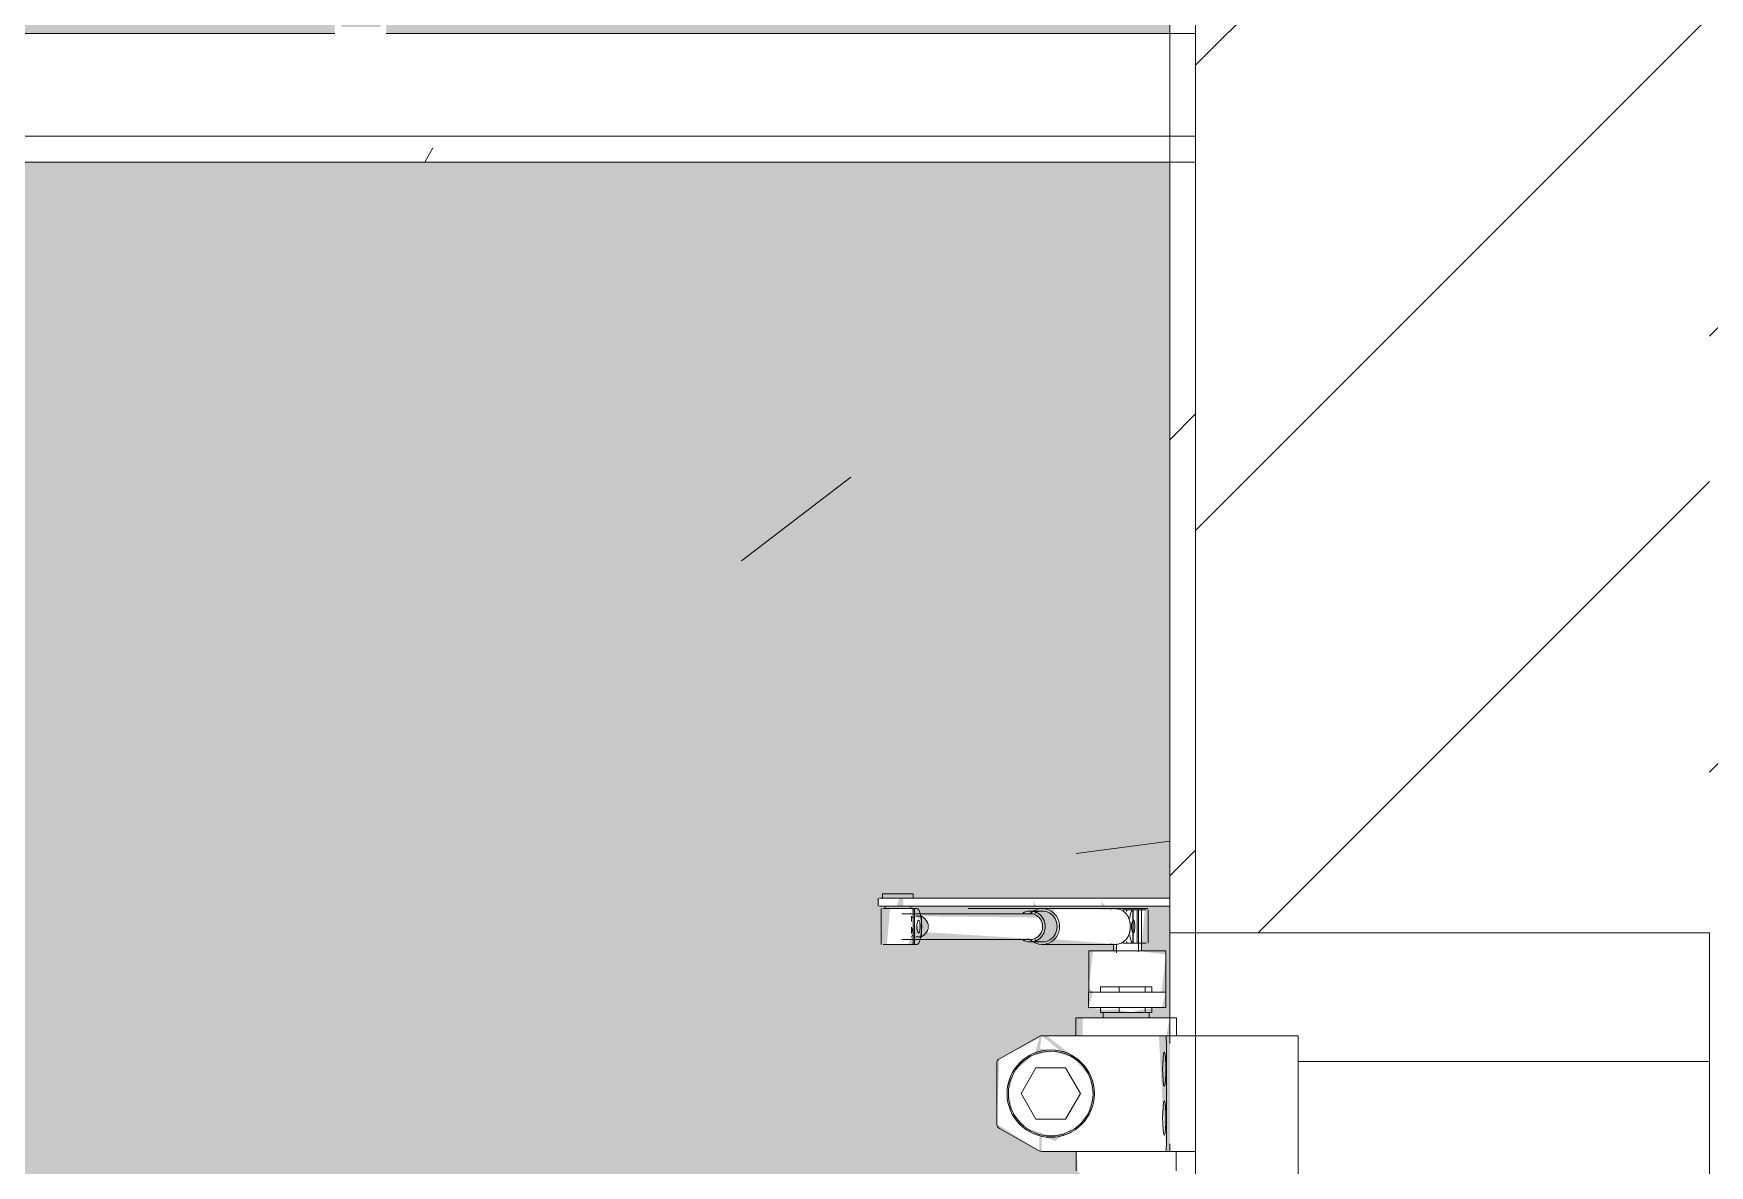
# Model space of a CAD drawing. Header units: millimetres. Extents: x 26124 to 258712, y -8723 to 35400.
# Drawn here: x 176835 to 177487, y 21310 to 21750 of the extents above; entities that cross this region are included whole.
import ezdxf

# ---------------------------------------------------------------- set-up
doc = ezdxf.new("R2010")
doc.units = ezdxf.units.MM
for name, color, linetype, lineweight in [('A-CLNG', 13, 'Continuous', 9), ('A-CLNG-3', 13, 'Continuous', 18), ('A-CLNG-PATT-3', 13, 'Continuous', 9), ('A-DOOR', 31, 'Continuous', 9), ('A-DOOR-FRAM', 31, 'Continuous', 9), ('A-WALL', 113, 'Continuous', 9), ('A-WALL-1', 113, 'Continuous', 18), ('A-WALL-PATT-4', 111, 'Continuous', 9), ('I-WALL', 2, 'Continuous', 9), ('I-WALL-3', 2, 'Continuous', 18)]:
    doc.layers.add(name, color=color, linetype=linetype, lineweight=lineweight)
pattern_1 = [(45, (201715.2, 14125), (-84.8528, 84.8528), [])]

# ---------------------------------------------------------------- blocks, each defined once
blk = doc.blocks.new('FD_07 - FD_07-1700x2200-CỬA ĐI 2 CÁNH-V100-TKCS_MẶT CẮT 4')
at = {"layer": 'A-DOOR'}
for p, q in [((56329.08, 7813.49), (56329.08, 7810.49)), ((56329.55, 7813.49), (56329.55, 7813.49)), ((56329.55, 7813.49), (56337.24, 7813.49)), ((56330.73, 7815.28), (56330.73, 7813.49)), ((56342.73, 7815.28), (56330.73, 7815.28)), ((56330.73, 7815.28), (56342.73, 7815.28)), ((56336.73, 7813.49), (56339.23, 7813.49)), ((56339.23, 7813.49), (56336.73, 7813.49)), ((56338.28, 7813.49), (56336.73, 7813.49)), ((56336.73, 7813.49), (56338.28, 7813.49)), ((56338.85, 7813.49), (56337.24, 7813.49)), ((56337.24, 7813.49), (56338.85, 7813.49)), ((56338.85, 7813.49), (56389.47, 7813.49)), ((56342.73, 7813.49), (56342.73, 7815.28)), ((56389.47, 7813.49), (56390.47, 7813.49)), ((56390.47, 7813.49), (56416.03, 7813.49)), ((56416.03, 7813.49), (56417.23, 7813.49)), ((56416.56, 7813.49), (56417.1, 7813.49)), ((56417.1, 7813.49), (56416.56, 7813.49)), ((56417.23, 7813.49), (56442.7, 7813.49)), ((56329.55, 7810.49), (56329.55, 7810.49)), ((56329.55, 7810.49), (56337.24, 7810.49)), ((56330.23, 7809.49), (56330.23, 7795.49)), ((56330.86, 7809.49), (56335.05, 7809.49)), ((56331.73, 7810.49), (56331.73, 7809.49)), ((56335.05, 7809.49), (56343.23, 7809.49)), ((56336.73, 7810.49), (56339.23, 7810.49)), ((56339.23, 7810.49), (56336.73, 7810.49)), ((56339.23, 7810.49), (56336.73, 7810.49)), ((56336.73, 7810.49), (56339.23, 7810.49)), ((56338.85, 7810.49), (56337.24, 7810.49)), ((56337.24, 7810.49), (56338.85, 7810.49)), ((56388.25, 7807.5), (56338.23, 7807.5)), ((56338.85, 7810.49), (56389.47, 7810.49)), ((56341.73, 7809.49), (56341.73, 7810.49)), ((56343.23, 7809.49), (56342.67, 7809.49)), ((56342.67, 7809.49), (56344.18, 7809.49)), ((56342.67, 7809.49), (56342.67, 7795.49)), ((56343.23, 7795.49), (56343.23, 7809.49)), ((56366.06, 7809.49), (56364.06, 7809.49)), ((56364.06, 7809.49), (56366.06, 7809.49)), ((56432.06, 7809.49), (56366.06, 7809.49)), ((56392.91, 7808.5), (56388.25, 7808.5)), ((56389.47, 7810.49), (56390.47, 7810.49)), ((56390.47, 7810.49), (56416.03, 7810.49)), ((56416.03, 7810.49), (56417.23, 7810.49)), ((56416.56, 7810.49), (56417.1, 7810.49)), ((56417.1, 7810.49), (56416.56, 7810.49)), ((56417.23, 7810.49), (56442.67, 7810.49)), ((56424.27, 7809), (56428.25, 7809)), ((56426.05, 7809), (56427.98, 7809)), ((56427.98, 7809), (56429.89, 7809)), ((56429.53, 7809), (56428.2, 7809)), ((56428.2, 7796), (56428.2, 7809)), ((56428.25, 7809), (56429.42, 7809)), ((56428.25, 7796), (56428.25, 7809)), ((56429.98, 7809), (56429.26, 7809)), ((56429.89, 7809), (56433.35, 7809)), ((56429.89, 7796), (56429.89, 7809)), ((56430.38, 7792.66), (56430.38, 7809)), ((56431.58, 7793), (56431.58, 7809)), ((56432.06, 7809.49), (56434.06, 7809.49)), ((56434.06, 7809.49), (56432.06, 7809.49)), ((56434.08, 7796), (56434.08, 7809)), ((56342.02, 7804.49), (56342.02, 7806.48)), ((56342.02, 7799.77), (56342.02, 7802.22)), ((56343.73, 7806.48), (56344.05, 7806.48)), ((56344.05, 7806.48), (56345.9, 7806.48)), ((56345.9, 7806.48), (56345.9, 7798.52)), ((56335.05, 7795.49), (56331.01, 7795.49)), ((56342.67, 7795.49), (56335.05, 7795.49)), ((56338.23, 7797.5), (56388.25, 7797.5)), ((56344.18, 7795.49), (56342.67, 7795.49)), ((56344.05, 7798.52), (56343.73, 7798.52)), ((56345.9, 7798.52), (56344.05, 7798.52)), ((56388.25, 7796.5), (56392.91, 7796.5)), ((56392.91, 7795.5), (56420.99, 7795.5)), ((56420.58, 7795.73), (56420.58, 7793)), ((56421.78, 7795.72), (56421.78, 7792.29)), ((56428.25, 7796), (56424.27, 7796)), ((56427.98, 7796), (56426.05, 7796)), ((56429.89, 7796), (56427.98, 7796)), ((56428.2, 7796), (56429.53, 7796)), ((56433.35, 7796), (56429.89, 7796)), ((56441, 7793), (56411, 7793)), ((56411, 7779.56), (56411, 7787.88)), ((56421.02, 7793), (56415.28, 7793)), ((56424.66, 7793), (56420.58, 7793)), ((56420.58, 7793), (56420.77, 7793)), ((56421.32, 7793), (56422.2, 7793)), ((56422.19, 7793), (56421.74, 7793)), ((56421.74, 7793), (56424.92, 7793)), ((56431.58, 7793), (56424.66, 7793)), ((56424.92, 7793), (56430.43, 7793)), ((56430.43, 7793), (56429.98, 7793)), ((56436.89, 7793), (56431.16, 7793)), ((56431.4, 7793), (56431.58, 7793)), ((56441, 7787.88), (56441, 7779.56)), ((56410.98, 7771), (56410.98, 7777)), ((56410.98, 7777), (56425.98, 7777)), ((56415.53, 7779), (56422.87, 7779)), ((56415.53, 7777), (56415.53, 7779)), ((56422.87, 7779), (56432.91, 7779)), ((56422.87, 7777), (56422.87, 7779)), ((56425.98, 7777), (56440.98, 7777)), ((56432.91, 7779), (56435.6, 7779)), ((56432.91, 7777), (56432.91, 7779)), ((56435.6, 7777), (56435.6, 7779)), ((56440.98, 7777), (56440.98, 7771)), ((56425.98, 7771), (56410.98, 7771)), ((56415.53, 7769), (56415.53, 7771)), ((56419.2, 7769), (56415.53, 7769)), ((56416.56, 7769), (56416.56, 7767)), ((56417.77, 7769), (56416.56, 7769)), ((56416.56, 7769), (56416.87, 7769)), ((56416.87, 7769), (56417.77, 7769)), ((56423.23, 7769), (56419.2, 7769)), ((56419.2, 7769), (56423.24, 7769)), ((56422.87, 7769), (56419.2, 7769)), ((56422.87, 7769), (56422.87, 7771)), ((56427.89, 7769), (56422.87, 7769)), ((56427.89, 7769), (56423.23, 7769)), ((56423.24, 7769), (56427.9, 7769)), ((56440.98, 7771), (56425.98, 7771)), ((56434.26, 7769), (56427.89, 7769)), ((56432.91, 7769), (56427.89, 7769)), ((56427.9, 7769), (56431.93, 7769)), ((56431.93, 7769), (56434.56, 7769)), ((56432.91, 7769), (56432.91, 7771)), ((56434.26, 7769), (56432.91, 7769)), ((56434.56, 7769), (56434.26, 7769)), ((56435.6, 7769), (56434.26, 7769)), ((56434.56, 7767), (56434.56, 7769)), ((56435.6, 7769), (56435.6, 7771)), ((56406.02, 7767), (56406.02, 7760)), ((56408.63, 7767), (56406.02, 7767)), ((56406.02, 7767), (56420.5, 7767)), ((56420.5, 7767), (56445.11, 7767)), ((56445.11, 7767), (56442.5, 7767)), ((56445.11, 7760), (56445.11, 7767)), ((56376.25, 7751.07), (56391.77, 7759.75)), ((56392.74, 7760), (56436.9, 7760)), ((56436.9, 7760), (56439.89, 7760)), ((56445.11, 7760), (56439.38, 7760)), ((56439.89, 7760), (56440.96, 7760)), ((56452.56, 7760), (56440.96, 7760)), ((56441.22, 7757), (56441.22, 7718)), ((56442.5, 7760), (56445.11, 7760)), ((56452.56, 7760), (56452.56, 7560)), ((56492.56, 7760), (56452.56, 7760)), ((56492.56, 7560), (56492.56, 7760)), ((56375.22, 7725.67), (56375.22, 7749.33)), ((56384.68, 7737.5), (56390.45, 7747.5)), ((56390.45, 7747.5), (56402, 7747.5)), ((56402, 7747.5), (56407.77, 7737.5)), ((56390.45, 7727.5), (56384.68, 7737.5)), ((56407.77, 7737.5), (56402, 7727.5)), ((56391.77, 7715.25), (56376.25, 7723.93)), ((56402, 7727.5), (56390.45, 7727.5)), ((56436.9, 7715), (56392.74, 7715)), ((56406.06, 7715), (56406.06, 7707.41)), ((56439.89, 7715), (56436.9, 7715)), ((56439.35, 7715), (56445.06, 7715)), ((56440.96, 7715), (56439.89, 7715)), ((56440.96, 7715), (56452.56, 7715)), ((56445.06, 7715), (56444.4, 7715)), ((56445.06, 7707.41), (56445.06, 7715))]:
    blk.add_line(p, q, dxfattribs=at)
at = {"layer": 'A-DOOR', "flags": 128}
for points in [[(56345.9, 7806.48), (56346.67, 7805.97), (56347.32, 7805.38), (56347.84, 7804.72), (56348.23, 7804.01), (56348.46, 7803.26), (56348.54, 7802.5)], [(56348.54, 7802.5), (56348.46, 7801.74), (56348.23, 7800.99), (56347.84, 7800.28), (56347.32, 7799.62), (56346.67, 7799.03), (56345.9, 7798.52)], [(56441.22, 7757), (56441.22, 7757.67), (56441.2, 7758.3), (56441.17, 7758.87), (56441.12, 7759.35), (56441.07, 7759.7), (56441.02, 7759.92), (56440.96, 7760)], [(56441.02, 7759.92), (56441.07, 7759.7), (56441.12, 7759.35), (56441.17, 7758.87), (56441.2, 7758.3), (56441.22, 7757.67), (56441.22, 7757)], [(56440.96, 7715), (56441.02, 7715.08), (56441.07, 7715.3), (56441.12, 7715.65), (56441.17, 7716.13), (56441.2, 7716.7), (56441.22, 7717.33), (56441.22, 7718)], [(56441.22, 7718), (56441.22, 7717.33), (56441.2, 7716.7), (56441.17, 7716.13), (56441.12, 7715.65), (56441.07, 7715.3), (56441.02, 7715.08)]]:
    blk.add_lwpolyline(points, dxfattribs=at)
at = {"layer": 'A-DOOR'}
for centre, radius, start, end in [((56392.74, 7758), 2, 90, 119.19749), ((56377.22, 7749.33), 2, 119.19749, 180), ((56396.22, 7737.5), 17, 0, 180), ((56396.22, 7737.5), 16.5, 0, 180), ((56396.22, 7737.5), 17, 60, 75), ((56396.22, 7737.5), 17, 180, 0), ((56396.22, 7737.5), 16.5, 180, 0), ((56377.22, 7725.67), 2, 180, 240.80251), ((56396.22, 7737.5), 17, 285, 300), ((56392.74, 7717), 2, 240.80251, 270)]:
    blk.add_arc(centre, radius, start, end, dxfattribs=at)
for centre, major_axis, ratio, start_param, end_param in [((56342.23, 7802.49), (0, 7), 0.259156, 6.021386, 6.283185), ((56344.18, 7802.49), (0, 7), 0.259156, 4.712389, 6.283185), ((56388.25, 7802.5), (0, 6), 0.965835, 4.712389, 6.806784), ((56388.25, 7802.5), (0, 5), 0.965835, 4.712389, 6.544985), ((56392.91, 7802.5), (0, 7), 0.965835, 4.712389, 7.068583), ((56392.91, 7802.5), (0, 6), 0.965835, 4.712389, 6.806784), ((56420.99, 7802.5), (0, 7), 0.965835, 5.776005, 6.536775), ((56426.56, 7802.5), (0, 6.79), 0.259156, 0.291061, 0.547008), ((56428.49, 7802.5), (0, 6.79), 0.259156, 0.291061, 1.058902), ((56339.09, 7802.5), (0, 5), 0.965835, 5.402701, 5.632805), ((56342.83, 7802.49), (0, 2.5), 0.259156, 1.832596, 2.879793), ((56342.83, 7802.49), (0, 2.5), 0.259156, 1.832596, 2.879793), ((56344.77, 7802.49), (0, 2.5), 0.259156, 4.712389, 7.853982), ((56344.77, 7802.49), (0, 2.5), 0.259156, 1.570796, 4.712389), ((56344.18, 7802.49), (0, 7), 0.259156, 3.141593, 4.712389), ((56388.25, 7802.5), (0, 6), 0.965835, 2.617994, 4.712389), ((56388.25, 7802.5), (0, 5), 0.965835, 2.879793, 4.712389), ((56392.91, 7802.5), (0, 7), 0.965835, 2.356194, 4.712389), ((56392.91, 7802.5), (0, 6), 0.965835, 2.617994, 4.712389), ((56428.31, 7802.5), (0, 2.5), 0.259156, 4.712389, 7.853982), ((56428.31, 7802.5), (0, 2.5), 0.259156, 1.570796, 4.712389), ((56339.09, 7802.5), (0, 5), 0.965835, 3.791973, 4.022077), ((56342.23, 7802.49), (0, 7), 0.259156, 3.141593, 3.403392), ((56420.99, 7802.5), (0, 7), 0.965835, 2.888003, 3.648773), ((56426.56, 7802.5), (0, 6.79), 0.259156, 2.594585, 2.850532), ((56428.49, 7802.5), (0, 6.79), 0.259156, 2.082691, 2.850532), ((56411, 7781), (0, 12), 0.000349, 0, 0.959931), ((56441, 7781), (0, 12), 0.000349, 0, 0.959931), ((56410.99, 7783), (0, 6), 0.000349, 3.141593, 4.101524), ((56440.99, 7783), (0, 6), 0.000349, 3.141593, 4.101524)]:
    blk.add_ellipse(centre, major_axis=major_axis, ratio=ratio, start_param=start_param, end_param=end_param, dxfattribs=at)
for points, knots in [([(56427.2, 7802.5), (56427.2, 7802.76), (56427.19, 7803.15), (56427.14, 7803.66), (56427.08, 7804.03), (56427.02, 7804.4), (56426.94, 7804.76), (56426.86, 7805.05), (56426.79, 7805.27), (56426.73, 7805.44), (56426.67, 7805.61), (56426.59, 7805.82), (56426.47, 7806.09), (56426.35, 7806.34), (56426.24, 7806.54), (56426.15, 7806.69), (56426.06, 7806.83), (56425.94, 7807.02), (56425.78, 7807.25), (56425.57, 7807.51), (56425.26, 7807.84), (56424.84, 7808.23), (56424.47, 7808.5), (56424.27, 7808.62)], [0, 0, 0, 0, 0.1, 0.15, 0.2, 0.25, 0.3, 0.35, 0.375, 0.4, 0.425, 0.45, 0.5, 0.55, 0.575, 0.6, 0.625, 0.65, 0.7, 0.75, 0.8, 0.9, 1, 1, 1, 1]), ([(56424.27, 7796.38), (56424.47, 7796.5), (56424.84, 7796.77), (56425.26, 7797.16), (56425.57, 7797.49), (56425.78, 7797.75), (56425.94, 7797.98), (56426.06, 7798.17), (56426.15, 7798.31), (56426.24, 7798.46), (56426.35, 7798.66), (56426.47, 7798.91), (56426.59, 7799.18), (56426.67, 7799.39), (56426.73, 7799.56), (56426.79, 7799.73), (56426.86, 7799.95), (56426.94, 7800.24), (56427.02, 7800.6), (56427.08, 7800.97), (56427.14, 7801.34), (56427.19, 7801.85), (56427.2, 7802.24), (56427.2, 7802.5)], [0, 0, 0, 0, 0.1, 0.2, 0.25, 0.3, 0.35, 0.375, 0.4, 0.425, 0.45, 0.5, 0.55, 0.575, 0.6, 0.625, 0.65, 0.7, 0.75, 0.8, 0.85, 0.9, 1, 1, 1, 1]), ([(56440.99, 7747), (56440.99, 7748.22), (56440.95, 7749.98), (56440.82, 7751.86), (56440.69, 7752.92), (56440.54, 7753.55), (56440.38, 7753.71), (56440.23, 7753.39), (56440.09, 7752.61), (56439.97, 7751.41), (56439.91, 7750.42), (56439.89, 7749.87)], [0, 0, 0, 0, 0.2, 0.3, 0.4, 0.5, 0.6, 0.7, 0.8, 0.9, 1, 1, 1, 1]), ([(56439.89, 7749.87), (56439.93, 7750.97), (56440.04, 7752.34), (56440.23, 7753.39), (56440.38, 7753.71), (56440.54, 7753.55), (56440.69, 7752.92), (56440.82, 7751.86), (56440.92, 7750.45), (56440.98, 7748.78), (56440.99, 7747.61), (56440.99, 7747)], [0, 0, 0, 0, 0.2, 0.3, 0.4, 0.5, 0.6, 0.7, 0.8, 0.9, 1, 1, 1, 1]), ([(56439.89, 7744.13), (56439.93, 7743.03), (56440.04, 7741.66), (56440.23, 7740.61), (56440.38, 7740.29), (56440.54, 7740.45), (56440.69, 7741.08), (56440.82, 7742.14), (56440.92, 7743.55), (56440.98, 7745.22), (56440.99, 7746.39), (56440.99, 7747)], [0, 0, 0, 0, 0.2, 0.3, 0.4, 0.5, 0.6, 0.7, 0.8, 0.9, 1, 1, 1, 1]), ([(56440.99, 7747), (56440.99, 7745.78), (56440.95, 7744.02), (56440.82, 7742.14), (56440.69, 7741.08), (56440.54, 7740.45), (56440.38, 7740.29), (56440.23, 7740.61), (56440.09, 7741.39), (56439.97, 7742.59), (56439.91, 7743.58), (56439.89, 7744.13)], [0, 0, 0, 0, 0.2, 0.3, 0.4, 0.5, 0.6, 0.7, 0.8, 0.9, 1, 1, 1, 1]), ([(56440.99, 7728), (56440.99, 7729.22), (56440.95, 7730.98), (56440.82, 7732.86), (56440.69, 7733.92), (56440.54, 7734.55), (56440.38, 7734.71), (56440.23, 7734.39), (56440.09, 7733.61), (56439.97, 7732.41), (56439.91, 7731.42), (56439.89, 7730.87)], [0, 0, 0, 0, 0.2, 0.3, 0.4, 0.5, 0.6, 0.7, 0.8, 0.9, 1, 1, 1, 1]), ([(56439.89, 7730.87), (56439.93, 7731.97), (56440.04, 7733.34), (56440.23, 7734.39), (56440.38, 7734.71), (56440.54, 7734.55), (56440.69, 7733.92), (56440.82, 7732.86), (56440.92, 7731.45), (56440.98, 7729.78), (56440.99, 7728.61), (56440.99, 7728)], [0, 0, 0, 0, 0.2, 0.3, 0.4, 0.5, 0.6, 0.7, 0.8, 0.9, 1, 1, 1, 1]), ([(56439.89, 7725.13), (56439.93, 7724.03), (56440.04, 7722.66), (56440.23, 7721.61), (56440.38, 7721.29), (56440.54, 7721.45), (56440.69, 7722.08), (56440.82, 7723.14), (56440.92, 7724.55), (56440.98, 7726.22), (56440.99, 7727.39), (56440.99, 7728)], [0, 0, 0, 0, 0.2, 0.3, 0.4, 0.5, 0.6, 0.7, 0.8, 0.9, 1, 1, 1, 1]), ([(56440.99, 7728), (56440.99, 7726.78), (56440.95, 7725.02), (56440.82, 7723.14), (56440.69, 7722.08), (56440.54, 7721.45), (56440.38, 7721.29), (56440.23, 7721.61), (56440.09, 7722.39), (56439.97, 7723.59), (56439.91, 7724.58), (56439.89, 7725.13)], [0, 0, 0, 0, 0.2, 0.3, 0.4, 0.5, 0.6, 0.7, 0.8, 0.9, 1, 1, 1, 1])]:
    blk.add_open_spline(points, degree=3, knots=knots, dxfattribs=at)
for points in [[(56439.74, 7747), (56439.75, 7747.5), (56439.79, 7748.49), (56439.87, 7749.42), (56439.89, 7749.87)], [(56439.89, 7749.87), (56439.87, 7749.42), (56439.83, 7748.95), (56439.8, 7748.48)], [(56439.89, 7744.13), (56439.87, 7744.58), (56439.79, 7745.51), (56439.75, 7746.5), (56439.74, 7747)], [(56439.8, 7745.52), (56439.83, 7745.05), (56439.87, 7744.58), (56439.89, 7744.13)], [(56439.74, 7728), (56439.75, 7728.5), (56439.79, 7729.49), (56439.87, 7730.42), (56439.89, 7730.87)], [(56439.89, 7730.87), (56439.87, 7730.42), (56439.83, 7729.95), (56439.8, 7729.48)], [(56439.89, 7725.13), (56439.87, 7725.58), (56439.79, 7726.51), (56439.75, 7727.5), (56439.74, 7728)], [(56439.8, 7726.52), (56439.83, 7726.05), (56439.87, 7725.58), (56439.89, 7725.13)]]:
    blk.add_open_spline(points, degree=3, dxfattribs=at)
at = {"layer": 'A-DOOR-FRAM'}
for p, q in [((56652.56, 7800), (56452.56, 7800)), ((56452.56, 7800), (56452.56, 7760)), ((56652.56, 7750), (56652.56, 7800)), ((56452.56, 7760), (56492.56, 7760)), ((56492.56, 7760), (56492.56, 7750)), ((56492.56, 7750), (56652.56, 7750)), ((56652.56, 7750), (56652.56, 5600))]:
    blk.add_line(p, q, dxfattribs=at)

msp = doc.modelspace()

# ---------------------------------------------------------------- hatches: boundary and pattern name
at = {"layer": 'A-CLNG-PATT-3'}
h = msp.add_hatch(dxfattribs=at)
h.set_pattern_fill('FP_4', color=256, style=0, pattern_type=2)
h.set_pattern_definition([(0, (201715.2, 14125), (1300.48, 325.12), [53.645, -921.715, 53.645, -6123.635]), (0, (201715.2, 14125), (1300.48, 325.12), [-1029.005, -921.715, 53.645, -1897.075, -3251.2]), (0, (201715.2, 14125), (1300.48, 325.12), [-3901.44, 53.645, -921.715, 53.645, -2222.195]), (0, (201715.2, 14125), (1300.48, 325.12), [-4930.445, -596.595, 53.645, -1571.955]), (120, (202202.9, 14287.56), (-931.8022, 963.6887), [53.645, -921.715, -6177.28]), (120, (202202.9, 14287.56), (-931.8022, 963.6887), [-975.36, 53.645, -921.715, -5201.92]), (120, (202202.9, 14287.56), (-931.8022, 963.6887), [-1950.72, 53.645, -1897.075, -3251.2]), (120, (202202.9, 14287.56), (-931.8022, 963.6887), [-3901.44, 53.645, -921.715, -2275.84]), (120, (202202.9, 14287.56), (-931.8022, 963.6887), [-4876.8, 53.645, -596.595, -1625.6]), (120, (202202.9, 14287.56), (-931.8022, 963.6887), [-5527.04, 53.645, -1571.955]), (240, (202365.44, 14937.8), (-368.6778, -1288.8087), [53.645, -921.715, -6177.28]), (240, (202365.44, 14937.8), (-368.6778, -1288.8087), [-975.36, 53.645, -921.715, -5201.92]), (240, (202365.44, 14937.8), (-368.6778, -1288.8087), [-1950.72, 53.645, -1897.075, -3251.2]), (240, (202365.44, 14937.8), (-368.6778, -1288.8087), [-3901.44, 53.645, -921.715, -2275.84]), (240, (202365.44, 14937.8), (-368.6778, -1288.8087), [-4876.8, 53.645, -596.595, -1625.6]), (240, (202365.44, 14937.8), (-368.6778, -1288.8087), [-5527.04, 53.645, -1571.955])])
h.paths.add_polyline_path([(176908.25, 21700), (177287.47, 21700), (177287.47, 21710), (163487.47, 21710), (163487.47, 21700), (176508.8, 21700)])
at = {"layer": 'A-WALL-PATT-4'}
h = msp.add_hatch(dxfattribs=at)
h.set_pattern_fill('FP_6', color=256, style=0, pattern_type=2)
h.set_pattern_definition([(50, (201715.2, 14125), (1165.978, -102.01), [121.92, -1341.12]), (355, (201715.2, 14125), (-225.554, 1222.763), [97.536, -1072.896]), (100.451, (201812.4, 14116.5), (940.433, 1120.746), [103.616, -1139.776]), (46.184, (201715.2, 14450.1), (1734.906, -269.074), [182.88, -2011.68]), (96.636, (201859.8, 14427.7), (1519.38, 1583.54), [155.42, -1709.665]), (351.184, (201715.2, 14450.1), (1519.39, 1583.52), [146.3, -1609.34]), (21, (201877.8, 14368.8), (970.332, -654.498), [121.92, -1341.12]), (326, (201877.8, 14368.8), (395.533, 1178.804), [97.536, -1072.896]), (71.451, (201958.6, 14314.3), (1365.87, 524.296), [103.616, -1139.776]), (37.5, (201715.2, 14125), (19.767, 541.1527), [53.645, -1006.246, 53.645, -1035.507, -1076.96]), (37.5, (201715.2, 14125), (19.767, 541.1527), [-2149.043, 53.645, -1023.315]), (7.5, (201715.2, 14125), (427.646, 641.156), [53.645, -567.334, 53.645, -981.862, -410.464]), (7.5, (201715.2, 14125), (427.646, 641.156), [-1656.486, 53.645, -356.82]), (327.5, (201352.7, 14125), (867.782, -36.665), [53.645, -352.755, 53.645, -1214.323, -1682.496]), (327.5, (201352.7, 14125), (867.782, -36.665), [-1674.368, 53.645, -1628.85]), (317.5, (201190.1, 14125), (948.028, 162.731), [53.645, -474.675, 53.645, -788.416, -1194.816]), (317.5, (201190.1, 14125), (948.028, 162.731), [-1370.38, 53.645, -1141.17])])
h.paths.add_polyline_path([(177227.64, 21360), (177234.92, 21354), (177226.9, 21355.06), (177227.38, 21358.22)])
h.paths.add_polyline_path([(165287.47, 19200), (172247.47, 19200), (172247.47, 21400), (173337.47, 21400), (173337.47, 19200), (177277.47, 19200), (177276.16, 21302.49), (177264.39, 21291.32), (177262.78, 21291.32), (177254.19, 21292.95), (177241.63, 21307.41), (177241.23, 21315), (177227.64, 21315), (177245.85, 21329), (177248.12, 21337.5), (177245.41, 21346.56), (177239.37, 21352.38), (177229.56, 21360), (177243.53, 21360), (177243.53, 21367), (177277.39, 21367), (177276.12, 21360), (177273.22, 21360), (177274.64, 21333.1), (177276.16, 21315), (177277.47, 21315.28), (177277.47, 21410.49), (177173.75, 21410.49), (177173.75, 21413.49), (177277.47, 21413.49), (177277.47, 21700), (165287.47, 21700), (165287.47, 19360.66)])
h.paths.add_polyline_path([(177227.64, 21315), (177227.64, 21320.96), (177232.87, 21319.03), (177231.12, 21317.68)])
h.paths.add_polyline_path([(177226.67, 21315.25), (177210.12, 21325.67), (177211.15, 21351.07), (177226.68, 21359.01), (177224.95, 21353.19), (177218.83, 21349.17), (177214.62, 21341.3), (177215.19, 21331.93), (177219.58, 21325.12), (177226.72, 21321)])
h.paths.add_polyline_path([(177231.12, 21321), (177221.94, 21323.93), (177216.4, 21330.3), (177214.7, 21338.1), (177217.03, 21346), (177223.92, 21352.22), (177231.73, 21353.92), (177239.62, 21351.6), (177245.85, 21344.7), (177247.54, 21336.9), (177245.22, 21329), (177238.33, 21322.78), (177231.47, 21321.05)])
h.paths.add_polyline_path([(177262.79, 21369), (177256.43, 21370.27), (177252.27, 21370), (177246.64, 21371), (177245.88, 21371), (177247.54, 21377), (177245.9, 21378.49), (177247.54, 21392.66), (177257.26, 21392.66), (177255.51, 21395.73), (177232.59, 21397.55), (177234.57, 21402.5), (177232.2, 21407.76), (177232.59, 21409.26), (177267.71, 21409), (177266.3, 21393), (177267.71, 21392.66), (177275.9, 21391.64), (177274.28, 21377.17), (177275.88, 21377), (177274.28, 21371), (177265.34, 21370.01)])
h.paths.add_polyline_path([(177245.9, 21392.66), (177245.9, 21392.66), (177245.9, 21395.72)])
h.paths.add_polyline_path([(177180.8, 21406.48), (177226.61, 21405.97), (177227.88, 21401.74), (177225.56, 21398.17), (177224.4, 21397.67), (177182.75, 21400.28), (177183.13, 21404.01), (177181.47, 21406.04)])
h.paths.add_polyline_path([(177168.59, 21395.49), (177167.38, 21395.49), (177168.59, 21409.49), (177176.58, 21409.49), (177178.3, 21405.97), (177179.03, 21406.48), (177180.8, 21404.72), (177178.95, 21402.12), (177177.56, 21403.36), (177176.95, 21398.96), (177175.51, 21395.49), (177169.72, 21395.49)])
h.paths.add_polyline_path([(177169.95, 21410.49), (177164.45, 21410.49), (177164.45, 21413.49), (177172.14, 21413.49), (177171.23, 21410.49), (177170.05, 21410.49)])
h.paths.add_polyline_path([(177224.37, 21410.49), (177225.37, 21410.49), (177224.37, 21412.49)])
h.paths.add_polyline_path([(177250.93, 21410.49), (177252.13, 21410.49), (177250.93, 21412.49)])
h.paths.add_polyline_path([(168572.52, 21750), (169152.52, 21750), (169152.52, 21790), (169172.52, 21790), (169172.52, 21784), (169170.02, 21787.5), (169155.02, 21787.5), (169155.02, 21752.5), (169170.02, 21752.5), (169172.52, 21756), (169172.52, 21750), (169752.52, 21750), (169752.52, 21790), (169772.52, 21790), (169772.52, 21784), (169770.02, 21787.5), (169755.02, 21787.5), (169755.02, 21752.5), (169770.02, 21752.5), (169772.52, 21756), (169772.52, 21750), (170352.52, 21750), (170352.52, 21790), (170372.52, 21790), (170372.52, 21784), (170370.02, 21787.5), (170355.02, 21787.5), (170355.02, 21752.5), (170370.02, 21752.5), (170372.52, 21756), (170372.52, 21750), (170952.52, 21750), (170952.52, 21790), (170972.52, 21790), (170972.52, 21784), (170970.02, 21787.5), (170955.02, 21787.5), (170955.02, 21752.5), (170970.02, 21752.5), (170972.52, 21756), (170972.52, 21750), (171552.52, 21750), (171552.52, 21790), (171572.52, 21790), (171572.52, 21784), (171570.02, 21787.5), (171555.02, 21787.5), (171555.02, 21752.5), (171570.02, 21752.5), (171572.52, 21756), (171572.52, 21750), (172152.52, 21750), (172152.52, 21790), (172172.52, 21790), (172172.52, 21784), (172170.02, 21787.5), (172155.02, 21787.5), (172155.02, 21752.5), (172170.02, 21752.5), (172172.52, 21756), (172172.52, 21750), (172752.52, 21750), (172752.52, 21790), (172772.52, 21790), (172772.52, 21784), (172770.02, 21787.5), (172755.02, 21787.5), (172755.02, 21752.5), (172770.02, 21752.5), (172772.52, 21756), (172772.52, 21750), (173352.52, 21750), (173352.52, 21790), (173372.52, 21790), (173372.52, 21784), (173370.02, 21787.5), (173355.02, 21787.5), (173355.02, 21752.5), (173370.02, 21752.5), (173372.52, 21756), (173372.52, 21750), (173952.52, 21750), (173952.52, 21790), (173972.52, 21790), (173972.52, 21784), (173970.02, 21787.5), (173955.02, 21787.5), (173955.02, 21752.5), (173970.02, 21752.5), (173972.52, 21756), (173972.52, 21750), (174552.52, 21750), (174552.52, 21790), (174572.52, 21790), (174572.52, 21784), (174570.02, 21787.5), (174555.02, 21787.5), (174555.02, 21752.5), (174570.02, 21752.5), (174572.52, 21756), (174572.52, 21750), (175152.52, 21750), (175152.52, 21790), (175172.52, 21790), (175172.52, 21784), (175170.02, 21787.5), (175155.02, 21787.5), (175155.02, 21752.5), (175170.02, 21752.5), (175172.52, 21756), (175172.52, 21750), (175752.52, 21750), (175752.52, 21790), (175772.52, 21790), (175772.52, 21784), (175770.02, 21787.5), (175755.02, 21787.5), (175755.02, 21752.5), (175770.02, 21752.5), (175772.52, 21756), (175772.52, 21750), (176352.52, 21750), (176352.52, 21790), (176372.52, 21790), (176372.52, 21784), (176370.02, 21787.5), (176355.02, 21787.5), (176355.02, 21752.5), (176370.02, 21752.5), (176372.52, 21756), (176372.52, 21750), (176952.52, 21750), (176952.52, 21790), (176972.52, 21790), (176972.52, 21784), (176970.02, 21787.5), (176955.02, 21787.5), (176955.02, 21752.5), (176970.02, 21752.5), (176972.52, 21756), (176972.52, 21750), (177277.47, 21750), (177277.47, 22350), (173787.54, 22350), (173787.54, 22100), (173387.54, 22100), (173387.54, 22350), (170487.53, 22350), (170487.53, 22150), (170287.53, 22150), (170287.53, 22350), (165987.54, 22350), (165987.54, 22100), (165287.54, 22100), (165287.47, 21750), (165552.52, 21750), (165552.52, 21790), (165572.52, 21790), (165572.52, 21784), (165570.02, 21787.5), (165555.02, 21787.5), (165555.02, 21752.5), (165570.02, 21752.5), (165572.52, 21756), (165572.52, 21750), (166152.52, 21750), (166152.52, 21790), (166172.52, 21790), (166172.52, 21784), (166170.02, 21787.5), (166155.02, 21787.5), (166155.02, 21752.5), (166170.02, 21752.5), (166172.52, 21756), (166172.52, 21750), (166752.52, 21750), (166752.52, 21790), (166772.52, 21790), (166772.52, 21784), (166770.02, 21787.5), (166755.02, 21787.5), (166755.02, 21752.5), (166770.02, 21752.5), (166772.52, 21756), (166772.52, 21750), (167352.52, 21750), (167352.52, 21790), (167372.52, 21790), (167372.52, 21784), (167370.02, 21787.5), (167355.02, 21787.5), (167355.02, 21752.5), (167370.02, 21752.5), (167372.52, 21756), (167372.52, 21750), (167952.52, 21750), (167952.52, 21790), (167972.52, 21790), (167972.52, 21784), (167970.02, 21787.5), (167955.02, 21787.5), (167955.02, 21752.5), (167970.02, 21752.5), (167972.52, 21756), (167972.52, 21750), (168552.52, 21750), (168552.52, 21790), (168572.52, 21790), (168572.52, 21784), (168570.02, 21787.5), (168555.02, 21787.5), (168555.02, 21752.5), (168570.02, 21752.5), (168572.52, 21756), (168572.52, 21752.5)])
h.paths.add_polyline_path([(168519.69, 22580), (177277.47, 22580), (177277.47, 22600), (165287.47, 22600), (165287.47, 22580), (166921.87, 22580)])
h = msp.add_hatch(dxfattribs=at)
h.set_pattern_fill('FP_7', color=256, style=0, pattern_type=2)
h.set_pattern_definition([(37.5, (201715.2, 14125), (-5.1206, 156.61216), [5.364, -118.181, 5.364, -132.812, -132.08]), (37.5, (201715.2, 14125), (-5.1206, 156.61216), [-261.722, 5.364, -126.716]), (7.5, (201715.2, 14125), (143.847, 229.3842), [5.364, -61.285, 5.364, -105.989, -42.672]), (7.5, (201715.2, 14125), (143.847, 229.3842), [-178.003, 5.364, -37.308]), (327.5, (201615.23, 14125), (253.1176, 0.4601), [5.364, -35.276, 5.364, -140.94, -191.008]), (327.5, (201615.23, 14125), (253.1176, 0.4601), [-186.944, 5.364, -185.644]), (317.5, (201615.23, 14125), (244.3381, 71.3376), [5.364, -14.956, 5.364, -90.546, -109.728]), (317.5, (201615.23, 14125), (244.3381, 71.3376), [-116.23, 5.364, -104.364])])
h.paths.add_polyline_path([(177227.64, 21360), (177234.92, 21354), (177226.9, 21355.06), (177227.38, 21358.22)])
h.paths.add_polyline_path([(165287.47, 19200), (172247.47, 19200), (172247.47, 21400), (173337.47, 21400), (173337.47, 19200), (177277.47, 19200), (177276.16, 21302.49), (177264.39, 21291.32), (177262.78, 21291.32), (177254.19, 21292.95), (177241.63, 21307.41), (177241.23, 21315), (177227.64, 21315), (177245.85, 21329), (177248.12, 21337.5), (177245.41, 21346.56), (177239.37, 21352.38), (177229.56, 21360), (177243.53, 21360), (177243.53, 21367), (177277.39, 21367), (177276.12, 21360), (177273.22, 21360), (177274.64, 21333.1), (177276.16, 21315), (177277.47, 21315.28), (177277.47, 21410.49), (177173.75, 21410.49), (177173.75, 21413.49), (177277.47, 21413.49), (177277.47, 21700), (165287.47, 21700), (165287.47, 19360.66)])
h.paths.add_polyline_path([(177227.64, 21315), (177227.64, 21320.96), (177232.87, 21319.03), (177231.12, 21317.68)])
h.paths.add_polyline_path([(177226.67, 21315.25), (177210.12, 21325.67), (177211.15, 21351.07), (177226.68, 21359.01), (177224.95, 21353.19), (177218.83, 21349.17), (177214.62, 21341.3), (177215.19, 21331.93), (177219.58, 21325.12), (177226.72, 21321)])
h.paths.add_polyline_path([(177231.12, 21321), (177221.94, 21323.93), (177216.4, 21330.3), (177214.7, 21338.1), (177217.03, 21346), (177223.92, 21352.22), (177231.73, 21353.92), (177239.62, 21351.6), (177245.85, 21344.7), (177247.54, 21336.9), (177245.22, 21329), (177238.33, 21322.78), (177231.47, 21321.05)])
h.paths.add_polyline_path([(177262.79, 21369), (177256.43, 21370.27), (177252.27, 21370), (177246.64, 21371), (177245.88, 21371), (177247.54, 21377), (177245.9, 21378.49), (177247.54, 21392.66), (177257.26, 21392.66), (177255.51, 21395.73), (177232.59, 21397.55), (177234.57, 21402.5), (177232.2, 21407.76), (177232.59, 21409.26), (177267.71, 21409), (177266.3, 21393), (177267.71, 21392.66), (177275.9, 21391.64), (177274.28, 21377.17), (177275.88, 21377), (177274.28, 21371), (177265.34, 21370.01)])
h.paths.add_polyline_path([(177245.9, 21392.66), (177245.9, 21392.66), (177245.9, 21395.72)])
h.paths.add_polyline_path([(177180.8, 21406.48), (177226.61, 21405.97), (177227.88, 21401.74), (177225.56, 21398.17), (177224.4, 21397.67), (177182.75, 21400.28), (177183.13, 21404.01), (177181.47, 21406.04)])
h.paths.add_polyline_path([(177168.59, 21395.49), (177167.38, 21395.49), (177168.59, 21409.49), (177176.58, 21409.49), (177178.3, 21405.97), (177179.03, 21406.48), (177180.8, 21404.72), (177178.95, 21402.12), (177177.56, 21403.36), (177176.95, 21398.96), (177175.51, 21395.49), (177169.72, 21395.49)])
h.paths.add_polyline_path([(177169.95, 21410.49), (177164.45, 21410.49), (177164.45, 21413.49), (177172.14, 21413.49), (177171.23, 21410.49), (177170.05, 21410.49)])
h.paths.add_polyline_path([(177224.37, 21410.49), (177225.37, 21410.49), (177224.37, 21412.49)])
h.paths.add_polyline_path([(177250.93, 21410.49), (177252.13, 21410.49), (177250.93, 21412.49)])
h.paths.add_polyline_path([(168572.52, 21750), (169152.52, 21750), (169152.52, 21790), (169172.52, 21790), (169172.52, 21784), (169170.02, 21787.5), (169155.02, 21787.5), (169155.02, 21752.5), (169170.02, 21752.5), (169172.52, 21756), (169172.52, 21750), (169752.52, 21750), (169752.52, 21790), (169772.52, 21790), (169772.52, 21784), (169770.02, 21787.5), (169755.02, 21787.5), (169755.02, 21752.5), (169770.02, 21752.5), (169772.52, 21756), (169772.52, 21750), (170352.52, 21750), (170352.52, 21790), (170372.52, 21790), (170372.52, 21784), (170370.02, 21787.5), (170355.02, 21787.5), (170355.02, 21752.5), (170370.02, 21752.5), (170372.52, 21756), (170372.52, 21750), (170952.52, 21750), (170952.52, 21790), (170972.52, 21790), (170972.52, 21784), (170970.02, 21787.5), (170955.02, 21787.5), (170955.02, 21752.5), (170970.02, 21752.5), (170972.52, 21756), (170972.52, 21750), (171552.52, 21750), (171552.52, 21790), (171572.52, 21790), (171572.52, 21784), (171570.02, 21787.5), (171555.02, 21787.5), (171555.02, 21752.5), (171570.02, 21752.5), (171572.52, 21756), (171572.52, 21750), (172152.52, 21750), (172152.52, 21790), (172172.52, 21790), (172172.52, 21784), (172170.02, 21787.5), (172155.02, 21787.5), (172155.02, 21752.5), (172170.02, 21752.5), (172172.52, 21756), (172172.52, 21750), (172752.52, 21750), (172752.52, 21790), (172772.52, 21790), (172772.52, 21784), (172770.02, 21787.5), (172755.02, 21787.5), (172755.02, 21752.5), (172770.02, 21752.5), (172772.52, 21756), (172772.52, 21750), (173352.52, 21750), (173352.52, 21790), (173372.52, 21790), (173372.52, 21784), (173370.02, 21787.5), (173355.02, 21787.5), (173355.02, 21752.5), (173370.02, 21752.5), (173372.52, 21756), (173372.52, 21750), (173952.52, 21750), (173952.52, 21790), (173972.52, 21790), (173972.52, 21784), (173970.02, 21787.5), (173955.02, 21787.5), (173955.02, 21752.5), (173970.02, 21752.5), (173972.52, 21756), (173972.52, 21750), (174552.52, 21750), (174552.52, 21790), (174572.52, 21790), (174572.52, 21784), (174570.02, 21787.5), (174555.02, 21787.5), (174555.02, 21752.5), (174570.02, 21752.5), (174572.52, 21756), (174572.52, 21750), (175152.52, 21750), (175152.52, 21790), (175172.52, 21790), (175172.52, 21784), (175170.02, 21787.5), (175155.02, 21787.5), (175155.02, 21752.5), (175170.02, 21752.5), (175172.52, 21756), (175172.52, 21750), (175752.52, 21750), (175752.52, 21790), (175772.52, 21790), (175772.52, 21784), (175770.02, 21787.5), (175755.02, 21787.5), (175755.02, 21752.5), (175770.02, 21752.5), (175772.52, 21756), (175772.52, 21750), (176352.52, 21750), (176352.52, 21790), (176372.52, 21790), (176372.52, 21784), (176370.02, 21787.5), (176355.02, 21787.5), (176355.02, 21752.5), (176370.02, 21752.5), (176372.52, 21756), (176372.52, 21750), (176952.52, 21750), (176952.52, 21790), (176972.52, 21790), (176972.52, 21784), (176970.02, 21787.5), (176955.02, 21787.5), (176955.02, 21752.5), (176970.02, 21752.5), (176972.52, 21756), (176972.52, 21750), (177277.47, 21750), (177277.47, 22350), (173787.54, 22350), (173787.54, 22100), (173387.54, 22100), (173387.54, 22350), (170487.53, 22350), (170487.53, 22150), (170287.53, 22150), (170287.53, 22350), (165987.54, 22350), (165987.54, 22100), (165287.54, 22100), (165287.47, 21750), (165552.52, 21750), (165552.52, 21790), (165572.52, 21790), (165572.52, 21784), (165570.02, 21787.5), (165555.02, 21787.5), (165555.02, 21752.5), (165570.02, 21752.5), (165572.52, 21756), (165572.52, 21750), (166152.52, 21750), (166152.52, 21790), (166172.52, 21790), (166172.52, 21784), (166170.02, 21787.5), (166155.02, 21787.5), (166155.02, 21752.5), (166170.02, 21752.5), (166172.52, 21756), (166172.52, 21750), (166752.52, 21750), (166752.52, 21790), (166772.52, 21790), (166772.52, 21784), (166770.02, 21787.5), (166755.02, 21787.5), (166755.02, 21752.5), (166770.02, 21752.5), (166772.52, 21756), (166772.52, 21750), (167352.52, 21750), (167352.52, 21790), (167372.52, 21790), (167372.52, 21784), (167370.02, 21787.5), (167355.02, 21787.5), (167355.02, 21752.5), (167370.02, 21752.5), (167372.52, 21756), (167372.52, 21750), (167952.52, 21750), (167952.52, 21790), (167972.52, 21790), (167972.52, 21784), (167970.02, 21787.5), (167955.02, 21787.5), (167955.02, 21752.5), (167970.02, 21752.5), (167972.52, 21756), (167972.52, 21750), (168552.52, 21750), (168552.52, 21790), (168572.52, 21790), (168572.52, 21784), (168570.02, 21787.5), (168555.02, 21787.5), (168555.02, 21752.5), (168570.02, 21752.5), (168572.52, 21756), (168572.52, 21752.5)])
h.paths.add_polyline_path([(168519.69, 22580), (177277.47, 22580), (177277.47, 22600), (165287.47, 22600), (165287.47, 22580), (166921.87, 22580)])
h = msp.add_hatch(dxfattribs=at)
h.set_pattern_fill('FP_5', color=256, style=0, pattern_type=2)
h.set_pattern_definition(pattern_1)
h.paths.add_polyline_path([(177287.47, 21400), (177286.97, 22350), (177277.47, 22350), (177277.47, 21400)])
h.paths.add_polyline_path([(177287.47, 22550), (177287.47, 22600), (177277.47, 22600), (177277.47, 22550), (177279.97, 22550)])
h = msp.add_hatch(dxfattribs=at)
h.set_pattern_fill('FP_5', color=256, style=0, pattern_type=2)
h.set_pattern_definition(pattern_1)
h.paths.add_polyline_path([(177497.47, 21400), (177497.47, 22350), (177487.47, 22350), (177487.47, 21400)])
h.paths.add_polyline_path([(177494.97, 22550), (177497.47, 22550), (177497.47, 22600), (177487.47, 22600), (177487.47, 22550)])
h = msp.add_hatch(dxfattribs=at)
h.set_pattern_fill('FP_1', color=256, style=0, pattern_type=2)
h.set_pattern_definition([(45, (201715.2, 14125), (-90.50967, 90.50967), [])])
h.paths.add_polyline_path([(177287.47, 19150), (177487.47, 19150), (177487.47, 19200), (177287.47, 19200)])
h.paths.add_polyline_path([(177487.47, 21400), (177487.47, 22350), (177287.47, 22350), (177287.47, 21400), (177307.71, 21400)])

# ---------------------------------------------------------------- linework, layer by layer
at = {"layer": 'A-CLNG'}
msp.add_line((177287.47, 21710), (163487.47, 21710), dxfattribs=at)
at = {"layer": 'A-CLNG-3'}
for p, q in [((176952.52, 21750), (176372.52, 21750)), ((177287.47, 21750), (176972.52, 21750)), ((177287.47, 21700), (177287.47, 21750)), ((163487.47, 21700), (177287.47, 21700))]:
    msp.add_line(p, q, dxfattribs=at)
at = {"layer": 'A-WALL'}
msp.add_line((177287.47, 22350), (177287.47, 21400), dxfattribs=at)
at = {"layer": 'A-WALL-1'}
msp.add_line((177287.47, 21400), (177487.47, 21400), dxfattribs=at)
at = {"layer": 'I-WALL'}
for p, q in [((177277.47, 21357), (177277.47, 21400)), ((177277.47, 21315), (177277.47, 21318))]:
    msp.add_line(p, q, dxfattribs=at)
at = {"layer": 'I-WALL-3'}
for p, q in [((177277.47, 22350), (177277.47, 21400)), ((177277.47, 21400), (177287.47, 21400))]:
    msp.add_line(p, q, dxfattribs=at)

# ---------------------------------------------------------------- block references
at = {"layer": 'A-DOOR'}
msp.add_blockref('FD_07 - FD_07-1700x2200-CỬA ĐI 2 CÁNH-V100-TKCS_MẶT CẮT 4', (120834.9, 13600), dxfattribs=at)

doc.saveas('drawing.dxf')
